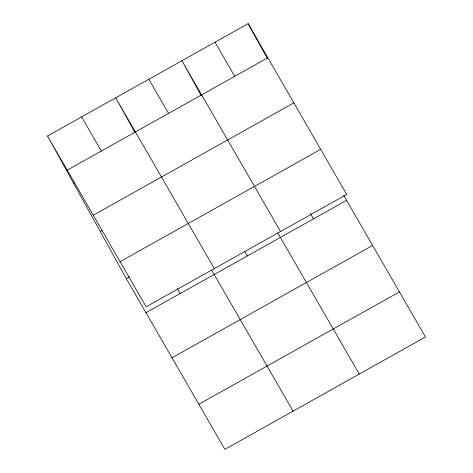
<?xml version="1.0" encoding="UTF-8"?>
<svg xmlns="http://www.w3.org/2000/svg" width="473" height="473" viewBox="0 0 473 473"><rect width="100%" height="100%" fill="white"/><g stroke="black" fill="none" stroke-linecap="round" stroke-linejoin="round"><path stroke-width="0.71" d="M47.525 136.005L248.124 23.65L346.721 194.433L146.127 306.782L47.525 136.005L126.279 278.567L224.876 449.35L425.475 336.995L343.658 195.29M67.231 170.132L267.83 57.783M73.516 183.051L74.799 182.33M93.264 215.227L293.863 102.872M100.288 231.522L102.221 230.44M120.089 261.687L320.688 149.338M126.279 278.567L129.496 276.77M145.98 312.7L346.579 200.345M172.018 357.795L372.618 245.44M198.843 404.255L399.437 291.9M215.026 42.186L234.732 76.319M310.56 213.831L313.481 218.887M280.524 231.504L181.928 60.727L201.149 95.528M277.828 233L359.279 374.072M148.829 79.263L168.53 113.396M244.73 251.535L247.284 255.964M214.328 268.581L115.731 97.805L134.953 132.606M211.632 270.077L293.083 411.149M81.628 116.902L101.334 151.035M177.162 288.542L180.083 293.603M248.124 23.65L267.346 58.451"/></g></svg>
